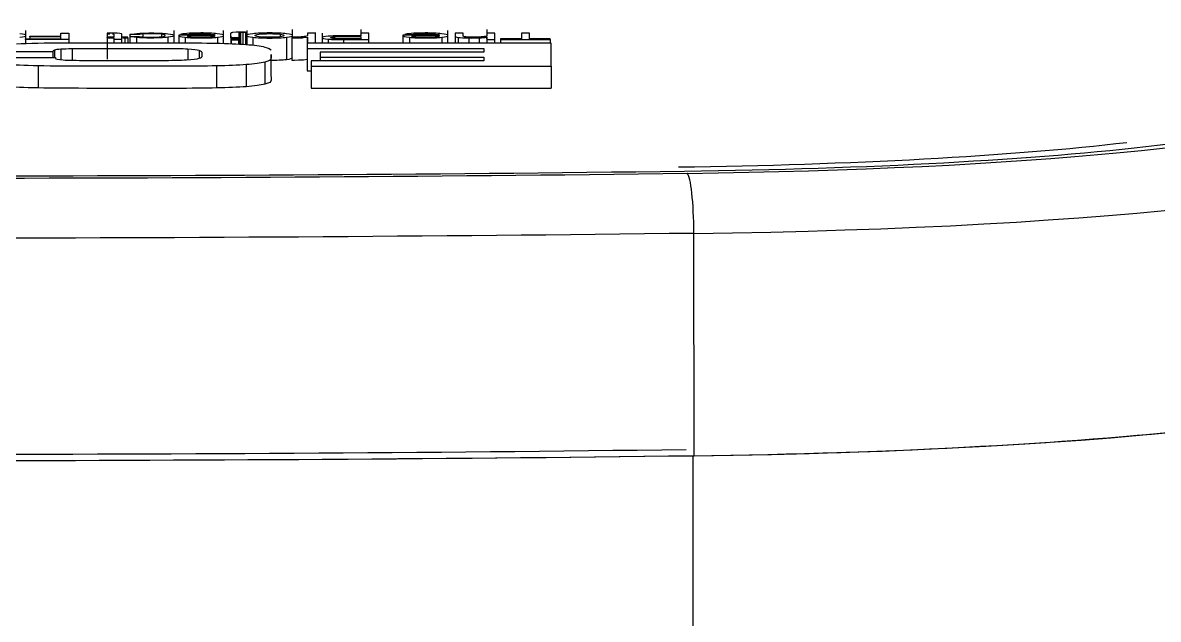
# Model space of a CAD drawing. Header units: millimetres. Extents: x 28 to 2974, y 8 to 3716.
# Drawn here: x 949.56 to 970, y 573.53 to 584.27 of the extents above; entities that cross this region are included whole.
import ezdxf

# ---------------------------------------------------------------- set-up
doc = ezdxf.new("R2010")
doc.units = ezdxf.units.MM
doc.layers.add('1LINE', color=7, linetype='CONTINUOUS')

msp = doc.modelspace()

# ---------------------------------------------------------------- linework, layer by layer
at = {"layer": '1LINE', "linetype": 'Continuous'}
for p, q in [((954.419, 584.012), (954.419, 584.147)), ((955.647, 584.148), (955.647, 584.053)), ((957.913, 584.148), (957.913, 584.036)), ((949.617, 583.967), (949.617, 583.899)), ((949.622, 583.981), (949.622, 584.132)), ((949.694, 584.018), (949.694, 583.981)), ((950.394, 583.967), (950.394, 583.909)), ((951.085, 584.084), (951.085, 583.909)), ((951.086, 584.072), (951.086, 584.013)), ((951.086, 584.005), (951.086, 584.013)), ((951.086, 584.013), (951.086, 583.615)), ((951.086, 584.009), (951.086, 584.009)), ((951.086, 584), (951.086, 583.909)), ((951.207, 584), (951.207, 583.982)), ((951.207, 583.982), (951.207, 583.909)), ((951.351, 583.973), (951.351, 584.053)), ((951.351, 583.909), (951.351, 583.973)), ((951.403, 584), (951.403, 583.909)), ((951.455, 584), (951.455, 583.909)), ((951.495, 584.058), (951.495, 584.026)), ((951.495, 584.026), (951.495, 583.909)), ((951.611, 584.006), (951.611, 583.909)), ((951.727, 584.069), (951.727, 584.014)), ((952.06, 584.065), (952.06, 584.019)), ((952.176, 584.009), (952.176, 583.909)), ((952.288, 583.909), (952.288, 584.132)), ((952.371, 584.046), (952.371, 583.909)), ((952.403, 584.061), (952.403, 584.046)), ((952.488, 584.009), (952.488, 583.908)), ((952.621, 584.07), (952.621, 584.046)), ((952.95, 584.067), (952.95, 584.046)), ((953.068, 584.01), (953.068, 583.902)), ((953.178, 583.898), (953.178, 584.131)), ((953.312, 584.029), (953.312, 583.894)), ((953.313, 583.966), (953.313, 583.894)), ((953.453, 583.966), (953.453, 583.887)), ((953.456, 583.887), (953.456, 583.999)), ((953.457, 584.089), (953.457, 583.887)), ((953.484, 584.093), (953.484, 583.885)), ((953.528, 584.095), (953.528, 583.883)), ((953.571, 584.095), (953.571, 583.88)), ((953.595, 584.132), (953.595, 583.878)), ((953.705, 584.009), (953.705, 583.867)), ((954.199, 584.066), (954.199, 584.018)), ((954.309, 584.009), (954.309, 583.611)), ((954.41, 584.012), (954.41, 583.996)), ((954.68, 584.012), (954.68, 583.614)), ((954.69, 584.011), (954.69, 584.003)), ((954.69, 584.011), (954.69, 584.009)), ((954.69, 584.009), (954.69, 583.999)), ((954.69, 584.003), (954.69, 583.905)), ((954.832, 583.999), (954.832, 584.097)), ((954.832, 583.905), (954.832, 583.999)), ((954.952, 584.084), (954.952, 583.905)), ((955.062, 583.976), (955.062, 583.905)), ((955.177, 584.019), (955.177, 583.986)), ((955.335, 583.967), (955.335, 583.905)), ((955.647, 584.038), (955.647, 584.053)), ((955.791, 583.905), (955.791, 583.967)), ((956.407, 584.046), (956.407, 583.905)), ((956.441, 584.061), (956.441, 584.046)), ((956.524, 584.009), (956.524, 583.905)), ((956.658, 584.07), (956.658, 584.046)), ((956.989, 584.067), (956.989, 584.046)), ((957.105, 584.01), (957.105, 583.905)), ((957.215, 583.905), (957.215, 584.131)), ((957.344, 584.084), (957.344, 583.905)), ((957.402, 584.008), (957.402, 583.905)), ((957.589, 583.997), (957.589, 583.905)), ((957.779, 583.999), (957.779, 583.905)), ((957.913, 583.981), (957.913, 584.036)), ((957.913, 583.981), (957.913, 583.905)), ((958.057, 583.967), (958.057, 583.967)), ((958.057, 583.905), (958.057, 583.967)), ((958.162, 583.967), (958.162, 583.905)), ((959.054, 583.967), (959.054, 583.905)), ((950.105, 583.747), (950.105, 583.643)), ((950.139, 583.777), (950.139, 583.643)), ((950.248, 583.794), (950.248, 583.607)), ((950.454, 583.801), (950.454, 583.596)), ((952.535, 583.795), (952.535, 583.605)), ((952.74, 583.77), (952.74, 583.632)), ((954.683, 583.806), (954.683, 583.408)), ((953.922, 583.563), (953.922, 583.166)), ((954.68, 583.614), (954.682, 583.614)), ((954.917, 583.654), (954.917, 583.588)), ((949.846, 583.496), (949.846, 583.098)), ((953.054, 583.494), (953.054, 583.097)), ((953.586, 583.518), (953.586, 583.12)), ((954.752, 583.492), (954.752, 583.094)), ((959.071, 583.492), (959.071, 583.094)), ((961.648, 576.477), (961.64, 580.48))]:
    msp.add_line(p, q, dxfattribs=at)
for centre, major_axis, ratio, start_param, end_param in [((959.883, 583.004), (-13.91, 0), 0.104535, 1.688893, 2.94196), ((959.883, 582.027), (14.91, 0), 0.104535, 4.830486, 6.283185), ((961.522, 580.566), (-0.012, 1), 0.117177, 4.624387, 6.17773), ((959.883, 578.032), (-14.98, 0), 0.104535, 1.688893, 3.141593)]:
    msp.add_ellipse(centre, major_axis=major_axis, ratio=ratio, start_param=start_param, end_param=end_param, dxfattribs=at)
for points, knots in [([(925.289, 582.11), (923.207, 582.356), (922.059, 582.672), (922.059, 583), (922.059, 583), (922.059, 603.541), (922.059, 603.541), (922.059, 604.999), (933.409, 606.186), (961.31, 606.186), (972.659, 604.999), (972.659, 603.541), (972.659, 603.541), (972.659, 583), (972.659, 583)], [0, 0, 0, 0, 0.2, 0.2, 0.2, 0.4, 0.4, 0.4, 0.6, 0.6, 0.8, 0.8, 0.8, 1, 1, 1, 1]), ([(949.513, 584.009), (949.587, 584.018), (949.622, 584.028), (949.622, 584.055), (949.587, 584.066), (949.513, 584.074)], [0, 0, 0, 0, 0.5, 0.5, 1, 1, 1, 1]), ([(951.263, 584.082), (951.263, 584.082), (951.187, 584.084), (951.187, 584.084), (951.187, 584.084), (951.085, 584.084), (951.085, 584.084), (951.085, 584.084), (951.086, 584.072), (951.086, 584.072)], [0, 0, 0, 0, 0.334108, 0.334108, 0.334108, 0.668215, 0.668215, 0.668215, 1, 1, 1, 1]), ([(951.207, 584.064), (951.207, 584.064), (951.207, 584.059), (951.207, 584.059), (951.207, 584.013), (951.207, 584.013), (951.207, 584.013), (951.086, 584.013), (951.086, 584.013), (951.086, 584.013), (951.086, 584.011), (951.086, 584.009)], [0, 0, 0, 0, 0.298145, 0.298145, 0.596289, 0.596289, 0.596289, 0.894434, 0.894434, 0.894434, 1, 1, 1, 1]), ([(951.207, 583.975), (951.207, 583.974), (951.207, 583.973), (951.207, 583.973), (951.207, 583.973), (951.346, 583.973), (951.351, 583.973)], [0, 0, 0, 0, 0.130658, 0.130658, 0.130658, 1, 1, 1, 1]), ([(951.446, 584.013), (951.421, 584.013), (951.351, 584.013), (951.351, 584.013), (951.351, 584.013), (951.351, 584.061), (951.351, 584.061), (951.351, 584.065), (951.349, 584.069), (951.344, 584.071), (951.344, 584.071), (951.315, 584.077), (951.315, 584.077)], [0, 0, 0, 0, 0.214773, 0.214773, 0.214773, 0.476515, 0.476515, 0.476515, 0.738258, 0.738258, 0.738258, 1, 1, 1, 1]), ([(951.403, 584), (951.429, 584), (951.455, 584), (951.455, 584), (951.455, 584), (951.455, 584.013), (951.455, 584.013), (951.455, 584.013), (951.451, 584.013), (951.446, 584.013)], [0, 0, 0, 0, 0.297717, 0.297717, 0.297717, 0.893151, 0.893151, 0.893151, 1, 1, 1, 1]), ([(951.727, 584.069), (951.69, 584.066), (951.667, 584.062), (951.654, 584.058), (951.654, 584.058), (951.495, 584.058), (951.495, 584.058)], [0, 0, 0, 0, 0.5, 0.5, 0.5, 1, 1, 1, 1]), ([(952.176, 584.009), (952.103, 584), (952.003, 583.996), (951.876, 583.996), (951.765, 583.996), (951.677, 583.999), (951.611, 584.006)], [0, 0, 0, 0, 0.5, 0.5, 0.5, 1, 1, 1, 1]), ([(951.618, 584.078), (951.681, 584.084), (951.766, 584.087), (951.876, 584.087), (952.003, 584.087), (952.103, 584.083), (952.176, 584.074)], [0, 0, 0, 0, 0.5, 0.5, 0.5, 1, 1, 1, 1]), ([(952.06, 584.065), (952.015, 584.071), (951.953, 584.074), (951.876, 584.074), (951.814, 584.074), (951.765, 584.072), (951.727, 584.069)], [0, 0, 0, 0, 0.5, 0.5, 0.5, 1, 1, 1, 1]), ([(952.06, 584.019), (952.106, 584.024), (952.128, 584.032), (952.128, 584.051), (952.106, 584.059), (952.06, 584.065)], [0, 0, 0, 0, 0.5, 0.5, 1, 1, 1, 1]), ([(952.176, 584.074), (952.25, 584.066), (952.288, 584.055), (952.288, 584.029), (952.25, 584.018), (952.176, 584.009)], [0, 0, 0, 0, 0.5, 0.5, 1, 1, 1, 1]), ([(952.403, 584.061), (952.403, 584.061), (952.558, 584.061), (952.558, 584.061), (952.567, 584.064), (952.587, 584.067), (952.621, 584.07)], [0, 0, 0, 0, 0.5, 0.5, 0.5, 1, 1, 1, 1]), ([(952.488, 584.009), (952.568, 584.001), (952.662, 583.997), (952.773, 583.997), (952.896, 583.997), (952.995, 584.001), (953.068, 584.01)], [0, 0, 0, 0, 0.5, 0.5, 0.5, 1, 1, 1, 1]), ([(953.064, 584.074), (952.988, 584.082), (952.89, 584.087), (952.771, 584.087), (952.658, 584.087), (952.574, 584.084), (952.515, 584.078)], [0, 0, 0, 0, 0.5, 0.5, 0.5, 1, 1, 1, 1]), ([(952.621, 584.07), (952.655, 584.073), (952.705, 584.075), (952.84, 584.075), (952.9, 584.072), (952.95, 584.067)], [0, 0, 0, 0, 0.5, 0.5, 1, 1, 1, 1]), ([(952.671, 584.01), (952.701, 584.009), (952.735, 584.009), (952.844, 584.009), (952.902, 584.011), (952.946, 584.015)], [0, 0, 0, 0, 0.333333, 0.333333, 1, 1, 1, 1]), ([(953.068, 584.01), (953.141, 584.018), (953.178, 584.029), (953.178, 584.055), (953.139, 584.065), (953.064, 584.074)], [0, 0, 0, 0, 0.5, 0.5, 1, 1, 1, 1]), ([(953.456, 584.083), (953.456, 584.083), (953.456, 583.999), (953.456, 583.999), (953.456, 583.999), (953.312, 583.999), (953.312, 583.999), (953.312, 583.999), (953.312, 584.085), (953.312, 584.085), (953.312, 584.089), (953.314, 584.093), (953.32, 584.095), (953.321, 584.095), (953.345, 584.102), (953.345, 584.102)], [0, 0, 0, 0, 0.2, 0.2, 0.2, 0.4, 0.4, 0.4, 0.6, 0.6, 0.6, 0.8, 0.8, 0.8, 1, 1, 1, 1]), ([(953.345, 584.102), (953.345, 584.102), (953.403, 584.106), (953.403, 584.106), (953.416, 584.107), (953.429, 584.107), (953.444, 584.108)], [0, 0, 0, 0, 0.666667, 0.666667, 0.666667, 1, 1, 1, 1]), ([(953.444, 584.108), (953.459, 584.108), (953.475, 584.108), (953.492, 584.108), (953.492, 584.108), (953.571, 584.108), (953.571, 584.108), (953.571, 584.108), (953.571, 584.104), (953.571, 584.1)], [0, 0, 0, 0, 0.241709, 0.241709, 0.241709, 0.725126, 0.725126, 0.725126, 1, 1, 1, 1]), ([(953.571, 584.1), (953.571, 584.098), (953.571, 584.095), (953.571, 584.095), (953.571, 584.095), (953.528, 584.095), (953.528, 584.095)], [0, 0, 0, 0, 0.301351, 0.301351, 0.301351, 1, 1, 1, 1]), ([(953.705, 584.074), (953.631, 584.066), (953.595, 584.055), (953.595, 584.028), (953.631, 584.018), (953.705, 584.009)], [0, 0, 0, 0, 0.5, 0.5, 1, 1, 1, 1]), ([(954.309, 584.009), (954.382, 584.018), (954.419, 584.028), (954.419, 584.055), (954.382, 584.066), (954.236, 584.083), (954.136, 584.087), (953.879, 584.087), (953.777, 584.083), (953.705, 584.074)], [0, 0, 0, 0, 0.25, 0.25, 0.5, 0.5, 0.75, 0.75, 1, 1, 1, 1]), ([(953.818, 584.018), (953.769, 584.024), (953.744, 584.032), (953.744, 584.051), (953.769, 584.06), (953.818, 584.066)], [0, 0, 0, 0, 0.5, 0.5, 1, 1, 1, 1]), ([(953.818, 584.066), (953.866, 584.072), (953.929, 584.075), (954.086, 584.075), (954.15, 584.072), (954.199, 584.066)], [0, 0, 0, 0, 0.5, 0.5, 1, 1, 1, 1]), ([(954.199, 584.018), (954.15, 584.012), (954.086, 584.009), (953.929, 584.009), (953.866, 584.012), (953.818, 584.018)], [0, 0, 0, 0, 0.5, 0.5, 1, 1, 1, 1]), ([(954.199, 584.066), (954.246, 584.06), (954.27, 584.051), (954.27, 584.032), (954.246, 584.024), (954.199, 584.018)], [0, 0, 0, 0, 0.5, 0.5, 1, 1, 1, 1]), ([(954.653, 584.025), (954.627, 584.02), (954.591, 584.017), (954.542, 584.014), (954.542, 584.014), (954.482, 584.012), (954.482, 584.012), (954.482, 584.012), (954.41, 584.012), (954.41, 584.012)], [0, 0, 0, 0, 0.333333, 0.333333, 0.333333, 0.666667, 0.666667, 0.666667, 1, 1, 1, 1]), ([(954.41, 583.996), (954.41, 583.996), (954.453, 583.997), (954.453, 583.997), (954.453, 583.997), (954.53, 583.998), (954.53, 583.998), (954.564, 584), (954.593, 584.002), (954.616, 584.004), (954.616, 584.004), (954.68, 584.012), (954.68, 584.012)], [0, 0, 0, 0, 0.25, 0.25, 0.25, 0.5, 0.5, 0.5, 0.75, 0.75, 0.75, 1, 1, 1, 1]), ([(954.832, 584.042), (954.832, 584.063), (954.832, 584.084), (954.832, 584.084), (954.832, 584.084), (954.69, 584.084), (954.69, 584.084), (954.69, 584.084), (954.69, 584.044), (954.69, 584.044), (954.69, 584.036), (954.676, 584.03), (954.653, 584.025)], [0, 0, 0, 0, 0.142857, 0.142857, 0.142857, 0.428571, 0.428571, 0.428571, 0.714286, 0.714286, 0.714286, 1, 1, 1, 1]), ([(955.062, 584.028), (954.989, 584.021), (954.952, 584.012), (954.952, 583.991), (954.989, 583.983), (955.062, 583.976)], [0, 0, 0, 0, 0.5, 0.5, 1, 1, 1, 1]), ([(955.547, 584.038), (955.456, 584.038), (955.335, 584.038), (955.335, 584.038), (955.227, 584.038), (955.135, 584.034), (955.062, 584.028)], [0, 0, 0, 0, 0.38386, 0.38386, 0.38386, 1, 1, 1, 1]), ([(955.177, 583.986), (955.131, 583.989), (955.106, 583.994), (955.106, 584.01), (955.131, 584.015), (955.177, 584.019)], [0, 0, 0, 0, 0.5, 0.5, 1, 1, 1, 1]), ([(955.177, 584.019), (955.224, 584.022), (955.276, 584.024), (955.335, 584.024), (955.335, 584.024), (955.647, 584.024), (955.647, 584.024), (955.647, 584.024), (955.647, 584.003), (955.647, 583.99)], [0, 0, 0, 0, 0.370857, 0.370857, 0.370857, 0.741714, 0.741714, 0.741714, 1, 1, 1, 1]), ([(955.647, 583.99), (955.647, 583.985), (955.647, 583.981), (955.647, 583.981), (955.647, 583.981), (955.335, 583.981), (955.335, 583.981), (955.276, 583.981), (955.224, 583.982), (955.177, 583.986)], [0, 0, 0, 0, 0.131775, 0.131775, 0.131775, 0.565887, 0.565887, 0.565887, 1, 1, 1, 1]), ([(955.335, 583.967), (955.335, 583.967), (955.791, 583.967), (955.791, 583.967), (955.791, 583.967), (955.791, 584.084), (955.791, 584.084), (955.791, 584.084), (955.753, 584.084), (955.716, 584.084)], [0, 0, 0, 0, 0.397683, 0.397683, 0.397683, 0.795366, 0.795366, 0.795366, 1, 1, 1, 1]), ([(955.647, 584.046), (955.647, 584.041), (955.647, 584.038), (955.647, 584.038), (955.647, 584.038), (955.603, 584.038), (955.547, 584.038)], [0, 0, 0, 0, 0.413294, 0.413294, 0.413294, 1, 1, 1, 1]), ([(955.716, 584.084), (955.681, 584.084), (955.647, 584.084), (955.647, 584.084), (955.647, 584.084), (955.647, 584.059), (955.647, 584.046)], [0, 0, 0, 0, 0.397954, 0.397954, 0.397954, 1, 1, 1, 1]), ([(956.441, 584.061), (956.441, 584.061), (956.596, 584.061), (956.596, 584.061), (956.604, 584.064), (956.624, 584.067), (956.658, 584.07)], [0, 0, 0, 0, 0.5, 0.5, 0.5, 1, 1, 1, 1]), ([(956.524, 584.009), (956.606, 584.001), (956.701, 583.997), (956.81, 583.997), (956.934, 583.997), (957.032, 584.001), (957.105, 584.01)], [0, 0, 0, 0, 0.5, 0.5, 0.5, 1, 1, 1, 1]), ([(957.1, 584.074), (957.025, 584.082), (956.928, 584.087), (956.809, 584.087), (956.696, 584.087), (956.611, 584.084), (956.553, 584.078)], [0, 0, 0, 0, 0.5, 0.5, 0.5, 1, 1, 1, 1]), ([(956.658, 584.07), (956.693, 584.073), (956.744, 584.075), (956.879, 584.075), (956.939, 584.072), (956.989, 584.067)], [0, 0, 0, 0, 0.5, 0.5, 1, 1, 1, 1]), ([(956.709, 584.01), (956.739, 584.009), (956.773, 584.009), (956.881, 584.009), (956.939, 584.011), (956.985, 584.015)], [0, 0, 0, 0, 0.333333, 0.333333, 1, 1, 1, 1]), ([(957.105, 584.01), (957.179, 584.018), (957.215, 584.029), (957.215, 584.055), (957.177, 584.065), (957.1, 584.074)], [0, 0, 0, 0, 0.5, 0.5, 1, 1, 1, 1]), ([(957.394, 584.084), (957.367, 584.084), (957.344, 584.084), (957.344, 584.084), (957.344, 584.084), (957.344, 584.026), (957.344, 584.026), (957.344, 584.021), (957.364, 584.014), (957.402, 584.008)], [0, 0, 0, 0, 0.164736, 0.164736, 0.164736, 0.582368, 0.582368, 0.582368, 1, 1, 1, 1]), ([(957.49, 584.064), (957.49, 584.075), (957.49, 584.084), (957.49, 584.084), (957.49, 584.084), (957.436, 584.084), (957.394, 584.084)], [0, 0, 0, 0, 0.410214, 0.410214, 0.410214, 1, 1, 1, 1]), ([(957.5, 584.024), (957.493, 584.026), (957.49, 584.029), (957.49, 584.033), (957.49, 584.05), (957.49, 584.064)], [0, 0, 0, 0, 0.437561, 0.437561, 1, 1, 1, 1]), ([(957.848, 584.018), (957.803, 584.014), (957.747, 584.011), (957.679, 584.011), (957.615, 584.011), (957.568, 584.013), (957.537, 584.016)], [0, 0, 0, 0, 0.5, 0.5, 0.5, 1, 1, 1, 1]), ([(957.913, 584.065), (957.913, 584.052), (957.913, 584.036), (957.913, 584.032), (957.906, 584.028), (957.892, 584.025)], [0, 0, 0, 0, 0.505627, 0.505627, 1, 1, 1, 1]), ([(957.913, 583.978), (957.913, 583.972), (957.913, 583.967), (957.913, 583.967), (957.913, 583.967), (958.057, 583.967), (958.058, 583.967), (958.057, 583.967), (958.058, 584.084), (958.057, 584.084), (958.057, 584.084), (958.057, 584.084), (958.056, 584.084)], [0, 0, 0, 0, 0.141368, 0.141368, 0.141368, 0.55984, 0.55984, 0.55984, 0.978313, 0.978313, 0.978313, 1, 1, 1, 1]), ([(958.056, 584.084), (958.043, 584.084), (957.913, 584.084), (957.913, 584.084), (957.913, 584.084), (957.913, 584.075), (957.913, 584.065)], [0, 0, 0, 0, 0.688952, 0.688952, 0.688952, 1, 1, 1, 1]), ([(950.105, 583.747), (950.105, 583.747), (948.893, 583.747), (948.893, 583.747), (948.893, 583.747), (948.893, 583.785), (948.893, 583.785), (948.893, 583.811), (948.933, 583.833), (949.011, 583.851)], [0, 0, 0, 0, 0.333333, 0.333333, 0.333333, 0.666667, 0.666667, 0.666667, 1, 1, 1, 1]), ([(949.451, 583.893), (949.667, 583.904), (949.966, 583.909), (950.349, 583.909), (950.349, 583.909), (952.301, 583.909), (952.301, 583.909), (952.583, 583.909), (952.829, 583.907), (953.04, 583.903)], [0, 0, 0, 0, 0.333333, 0.333333, 0.333333, 0.666667, 0.666667, 0.666667, 1, 1, 1, 1]), ([(952.535, 583.795), (952.435, 583.801), (952.291, 583.803), (952.104, 583.803), (952.104, 583.803), (950.812, 583.803), (950.812, 583.803), (950.658, 583.803), (950.538, 583.803), (950.454, 583.801)], [0, 0, 0, 0, 0.333333, 0.333333, 0.333333, 0.666667, 0.666667, 0.666667, 1, 1, 1, 1]), ([(952.737, 583.631), (952.775, 583.643), (952.795, 583.658), (952.795, 583.676), (952.795, 583.676), (952.795, 583.721), (952.795, 583.721), (952.795, 583.742), (952.777, 583.758), (952.74, 583.77)], [0, 0, 0, 0, 0.333333, 0.333333, 0.333333, 0.666667, 0.666667, 0.666667, 1, 1, 1, 1]), ([(948.941, 583.643), (948.941, 583.643), (950.152, 583.643), (950.152, 583.643), (950.152, 583.643), (950.152, 583.632), (950.152, 583.632), (950.152, 583.618), (950.199, 583.608), (950.294, 583.602)], [0, 0, 0, 0, 0.333333, 0.333333, 0.333333, 0.666667, 0.666667, 0.666667, 1, 1, 1, 1]), ([(950.294, 583.602), (950.387, 583.597), (950.529, 583.594), (950.719, 583.594), (950.719, 583.594), (952.04, 583.594), (952.04, 583.594), (952.246, 583.594), (952.403, 583.597), (952.514, 583.603)], [0, 0, 0, 0, 0.333333, 0.333333, 0.333333, 0.666667, 0.666667, 0.666667, 1, 1, 1, 1]), ([(954.038, 583.698), (954.038, 583.667), (954.038, 583.637), (954.038, 583.637), (954.038, 583.607), (953.999, 583.583), (953.922, 583.563)], [0, 0, 0, 0, 0.331957, 0.331957, 0.331957, 1, 1, 1, 1]), ([(954.309, 583.611), (954.382, 583.62), (954.419, 583.631), (954.419, 583.644), (954.419, 583.644), (954.419, 583.644)], [0, 0, 0, 0, 0.999054, 0.999054, 1, 1, 1, 1]), ([(954.41, 583.598), (954.41, 583.598), (954.453, 583.599), (954.453, 583.599), (954.453, 583.599), (954.53, 583.601), (954.53, 583.601), (954.564, 583.602), (954.593, 583.604), (954.616, 583.606), (954.616, 583.606), (954.68, 583.614), (954.68, 583.614)], [0, 0, 0, 0, 0.25, 0.25, 0.25, 0.5, 0.5, 0.5, 0.75, 0.75, 0.75, 1, 1, 1, 1]), ([(953.054, 583.494), (952.846, 583.49), (952.594, 583.488), (952.301, 583.488), (952.301, 583.488), (950.877, 583.488), (950.877, 583.488), (950.448, 583.488), (950.105, 583.49), (949.846, 583.496)], [0, 0, 0, 0, 0.333333, 0.333333, 0.333333, 0.666667, 0.666667, 0.666667, 1, 1, 1, 1]), ([(954.038, 583.3), (954.038, 583.27), (954.038, 583.239), (954.038, 583.239), (954.038, 583.209), (953.999, 583.185), (953.922, 583.166)], [0, 0, 0, 0, 0.331957, 0.331957, 0.331957, 1, 1, 1, 1]), ([(953.054, 583.097), (952.846, 583.092), (952.594, 583.09), (952.301, 583.09), (952.301, 583.09), (950.877, 583.09), (950.877, 583.09), (950.448, 583.09), (950.105, 583.093), (949.846, 583.098)], [0, 0, 0, 0, 0.333333, 0.333333, 0.333333, 0.666667, 0.666667, 0.666667, 1, 1, 1, 1]), ([(973.345, 582.891), (973.123, 582.584), (971.93, 582.289), (967.804, 581.803), (964.748, 581.635), (961.473, 581.594)], [0, 0, 0, 0, 0.473199, 0.473199, 1, 1, 1, 1]), ([(961.629, 576.477), (965.236, 576.522), (968.662, 576.709), (973.493, 577.277), (974.863, 577.652), (974.863, 578.035)], [0, 0, 0, 0, 0.5, 0.5, 1, 1, 1, 1])]:
    msp.add_open_spline(points, degree=3, knots=knots, dxfattribs=at)
for points, degree in [([(949.617, 583.967), (949.617, 583.972), (949.617, 583.976), (949.617, 583.981)], 3), ([(949.617, 583.981), (949.828, 583.981), (950.039, 583.981), (950.25, 583.981)], 3), ([(950.394, 583.967), (950.135, 583.967), (949.876, 583.967), (949.617, 583.967)], 3), ([(949.694, 584.018), (949.694, 584.023), (949.694, 584.028), (949.694, 584.032)], 3), ([(949.694, 584.032), (949.879, 584.032), (950.064, 584.032), (950.25, 584.032)], 3), ([(950.25, 584.018), (950.064, 584.018), (949.879, 584.018), (949.694, 584.018)], 3), ([(950.25, 584.032), (950.25, 584.05), (950.25, 584.067), (950.25, 584.084)], 3), ([(950.25, 584.084), (950.298, 584.084), (950.346, 584.084), (950.394, 584.084)], 3), ([(950.25, 583.981), (950.25, 583.993), (950.25, 584.006), (950.25, 584.018)], 3), ([(950.394, 584.084), (950.394, 584.045), (950.394, 584.006), (950.394, 583.967)], 3), ([(951.086, 584.072), (951.086, 584.072), (951.134, 584.071), (951.134, 584.071)], 3), ([(951.086, 584), (951.086, 584), (951.207, 584), (951.207, 584)], 3), ([(951.18, 584.069), (951.18, 584.069), (951.207, 584.064), (951.207, 584.064)], 3), ([(951.207, 584), (951.207, 584), (951.207, 583.981), (951.207, 583.975)], 3), ([(951.315, 584.077), (951.315, 584.077), (951.263, 584.082), (951.263, 584.082)], 3), ([(951.364, 584), (951.374, 584), (951.388, 584), (951.403, 584)], 3), ([(951.495, 584.058), (951.513, 584.065), (951.555, 584.072), (951.618, 584.078)], 3), ([(951.611, 584.006), (951.547, 584.012), (951.508, 584.019), (951.495, 584.026)], 3), ([(951.495, 584.026), (951.496, 584.026), (951.654, 584.026), (951.654, 584.026)], 3), ([(951.654, 584.026), (951.663, 584.022), (951.683, 584.019), (951.717, 584.015)], 3), ([(951.717, 584.015), (951.751, 584.011), (951.804, 584.009), (951.876, 584.009)], 3), ([(951.876, 584.009), (951.953, 584.009), (952.015, 584.013), (952.06, 584.019)], 3), ([(952.371, 584.046), (952.368, 584.029), (952.407, 584.016), (952.488, 584.009)], 3), ([(953.029, 584.046), (953.029, 584.046), (952.371, 584.046), (952.371, 584.046)], 3), ([(952.515, 584.078), (952.457, 584.073), (952.419, 584.067), (952.403, 584.061)], 3), ([(953.027, 584.034), (953.027, 584.034), (952.521, 584.034), (952.521, 584.034)], 3), ([(952.521, 584.034), (952.525, 584.027), (952.549, 584.02), (952.592, 584.016)], 3), ([(952.592, 584.016), (952.615, 584.013), (952.641, 584.012), (952.671, 584.01)], 3), ([(952.946, 584.015), (952.993, 584.019), (953.019, 584.026), (953.027, 584.034)], 3), ([(952.95, 584.067), (953.001, 584.061), (953.028, 584.055), (953.029, 584.046)], 3), ([(953.314, 583.98), (953.314, 583.975), (953.313, 583.971), (953.313, 583.966)], 3), ([(953.313, 583.966), (953.36, 583.966), (953.407, 583.966), (953.453, 583.966)], 3), ([(953.453, 583.981), (953.407, 583.981), (953.361, 583.98), (953.314, 583.98)], 3), ([(953.453, 583.966), (953.453, 583.971), (953.453, 583.976), (953.453, 583.981)], 3), ([(953.457, 584.089), (953.457, 584.089), (953.456, 584.083), (953.456, 584.083)], 3), ([(953.484, 584.093), (953.484, 584.093), (953.457, 584.089), (953.457, 584.089)], 3), ([(953.528, 584.095), (953.528, 584.095), (953.484, 584.093), (953.484, 584.093)], 3), ([(953.705, 584.009), (953.777, 584), (953.879, 583.996), (954.007, 583.996)], 3), ([(954.007, 583.996), (954.136, 583.996), (954.236, 584), (954.309, 584.009)], 3), ([(954.41, 583.996), (954.41, 583.598)], 1), ([(954.68, 584.012), (954.68, 584.012), (954.69, 584.011), (954.69, 584.011)], 3), ([(955.062, 583.976), (955.135, 583.97), (955.227, 583.967), (955.335, 583.967)], 3), ([(956.407, 584.046), (956.405, 584.029), (956.444, 584.016), (956.524, 584.009)], 3), ([(957.068, 584.046), (957.068, 584.046), (956.407, 584.046), (956.407, 584.046)], 3), ([(956.553, 584.078), (956.496, 584.073), (956.457, 584.067), (956.441, 584.061)], 3), ([(957.064, 584.034), (957.064, 584.034), (956.558, 584.034), (956.558, 584.034)], 3), ([(956.558, 584.034), (956.562, 584.027), (956.586, 584.02), (956.631, 584.016)], 3), ([(956.631, 584.016), (956.653, 584.013), (956.679, 584.012), (956.709, 584.01)], 3), ([(956.985, 584.015), (957.032, 584.019), (957.057, 584.026), (957.064, 584.034)], 3), ([(956.989, 584.067), (957.041, 584.061), (957.067, 584.055), (957.068, 584.046)], 3), ([(957.402, 584.008), (957.439, 584.001), (957.502, 583.997), (957.589, 583.997)], 3), ([(957.537, 584.016), (957.52, 584.018), (957.508, 584.021), (957.5, 584.024)], 3), ([(957.589, 583.997), (957.663, 583.996), (957.725, 583.997), (957.779, 583.999)], 3), ([(957.779, 583.999), (957.831, 584.002), (957.877, 584.005), (957.913, 584.009)], 3), ([(957.892, 584.025), (957.882, 584.023), (957.867, 584.02), (957.848, 584.018)], 3), ([(957.913, 584.009), (957.913, 584.009), (957.913, 583.991), (957.913, 583.978)], 3), ([(958.162, 583.981), (958.162, 583.976), (958.162, 583.972), (958.162, 583.967)], 3), ([(958.537, 583.981), (958.412, 583.981), (958.287, 583.981), (958.162, 583.981)], 3), ([(958.162, 583.967), (958.459, 583.967), (958.757, 583.967), (959.054, 583.967)], 3), ([(958.537, 584.084), (958.537, 584.05), (958.537, 584.015), (958.537, 583.981)], 3), ([(958.682, 584.084), (958.634, 584.084), (958.586, 584.084), (958.537, 584.084)], 3), ([(958.682, 583.981), (958.682, 584.015), (958.682, 584.05), (958.682, 584.084)], 3), ([(959.054, 583.981), (958.93, 583.981), (958.806, 583.981), (958.682, 583.981)], 3), ([(959.054, 583.967), (959.054, 583.972), (959.054, 583.976), (959.054, 583.981)], 3), ([(950.139, 583.777), (950.115, 583.77), (950.105, 583.759), (950.105, 583.747)], 3), ([(950.248, 583.794), (950.196, 583.79), (950.16, 583.785), (950.139, 583.777)], 3), ([(950.454, 583.801), (950.367, 583.8), (950.3, 583.798), (950.248, 583.794)], 3), ([(952.74, 583.77), (952.702, 583.781), (952.634, 583.79), (952.535, 583.795)], 3), ([(953.04, 583.903), (953.252, 583.898), (953.431, 583.891), (953.581, 583.88)], 3), ([(953.581, 583.88), (953.73, 583.869), (953.843, 583.854), (953.921, 583.834)], 3), ([(953.921, 583.834), (953.985, 583.818), (954.023, 583.798), (954.034, 583.775)], 3), ([(954.683, 583.905), (954.683, 583.872), (954.683, 583.839), (954.683, 583.806)], 3), ([(959.071, 583.905), (957.608, 583.905), (956.145, 583.905), (954.683, 583.905)], 3), ([(954.683, 583.806), (955.742, 583.806), (956.801, 583.806), (957.86, 583.806)], 3), ([(954.917, 583.74), (954.917, 583.711), (954.917, 583.683), (954.917, 583.654)], 3), ([(957.86, 583.74), (956.879, 583.74), (955.898, 583.74), (954.917, 583.74)], 3), ([(957.86, 583.806), (957.86, 583.784), (957.86, 583.762), (957.86, 583.74)], 3), ([(959.071, 583.492), (959.071, 583.63), (959.071, 583.767), (959.071, 583.905)], 3), ([(952.514, 583.603), (952.623, 583.61), (952.698, 583.619), (952.737, 583.631)], 3), ([(953.922, 583.563), (953.846, 583.544), (953.733, 583.528), (953.586, 583.518)], 3), ([(954.007, 583.598), (954.136, 583.598), (954.236, 583.602), (954.309, 583.611)], 3), ([(954.038, 583.301), (954.038, 583.699)], 1), ([(954.752, 583.588), (954.752, 583.556), (954.752, 583.524), (954.752, 583.492)], 3), ([(957.86, 583.588), (956.824, 583.588), (955.788, 583.588), (954.752, 583.588)], 3), ([(954.917, 583.654), (955.898, 583.654), (956.879, 583.654), (957.86, 583.654)], 3), ([(957.86, 583.654), (957.86, 583.632), (957.86, 583.61), (957.86, 583.588)], 3), ([(949.846, 583.496), (949.588, 583.501), (949.393, 583.51), (949.264, 583.521)], 3), ([(953.586, 583.518), (953.439, 583.507), (953.261, 583.499), (953.054, 583.494)], 3), ([(954.683, 583.408), (954.706, 583.408), (954.729, 583.408), (954.752, 583.408)], 3), ([(954.752, 583.492), (956.191, 583.492), (957.631, 583.492), (959.071, 583.492)], 3), ([(949.846, 583.098), (949.588, 583.103), (949.393, 583.112), (949.264, 583.123)], 3), ([(953.586, 583.12), (953.439, 583.109), (953.261, 583.101), (953.054, 583.097)], 3), ([(953.922, 583.166), (953.846, 583.146), (953.733, 583.131), (953.586, 583.12)], 3), ([(954.752, 583.094), (956.191, 583.094), (957.631, 583.094), (959.071, 583.094)], 3), ([(969.43, 582.111), (967.376, 581.869), (964.438, 581.708), (961.367, 581.67)], 3), ([(933.244, 581.561), (942.632, 581.444), (952.134, 581.444), (961.522, 581.561)], 3), ([(961.473, 581.594), (952.116, 581.478), (942.65, 581.478), (933.293, 581.594)], 3), ([(961.64, 580.48), (952.185, 580.362), (942.594, 580.362), (933.126, 580.48)], 3), ([(933.224, 576.589), (942.613, 576.473), (952.125, 576.473), (961.502, 576.589)], 3), ([(933.118, 576.477), (942.591, 576.359), (952.188, 576.36), (961.648, 576.477)], 3), ([(947.363, 576.389), (952.13, 576.389), (956.897, 576.418), (961.629, 576.477)], 3), ([(961.629, 562.484), (961.629, 576.477)], 1)]:
    msp.add_open_spline(points, degree=degree, dxfattribs=at)

doc.saveas('drawing.dxf')
